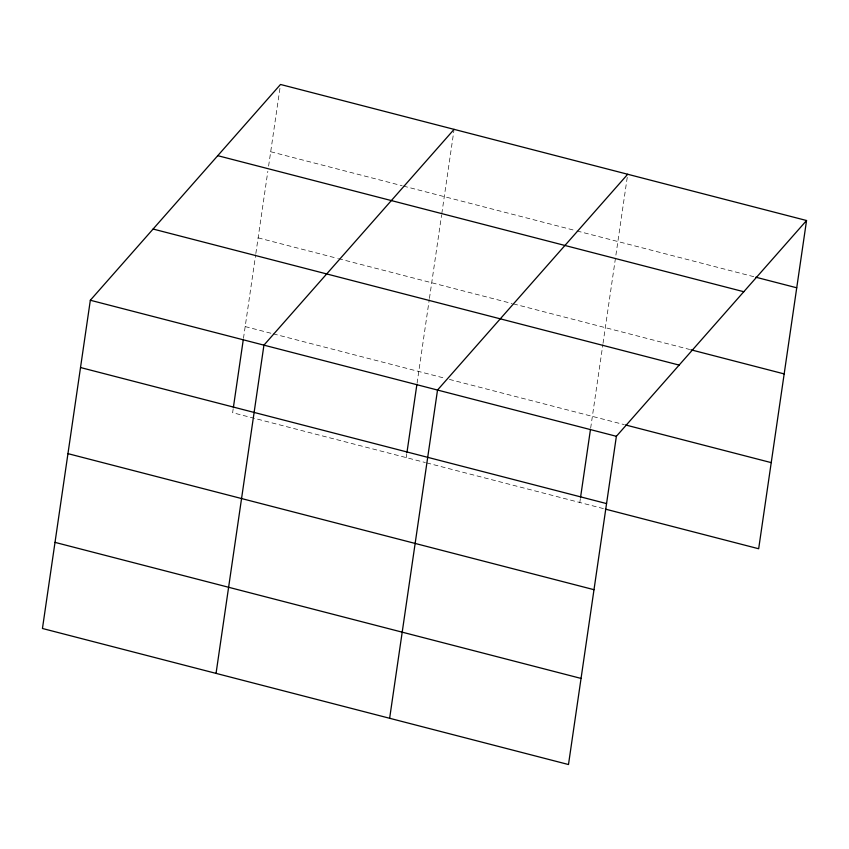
<?xml version="1.0" encoding="UTF-8"?>
<svg xmlns="http://www.w3.org/2000/svg" width="849" height="849" viewBox="0 0 849 849"><rect width="100%" height="100%" fill="white"/><g stroke="black" fill="none" stroke-linecap="round" stroke-linejoin="round"><path stroke-width="0.64" stroke-dasharray="4.25 3.18" d="M233.188 408.783L232.626 412.699L425.36 462.546M243.472 338.327L255.655 254.817M255.846 253.511L267.838 171.318M268.602 166.096L280.319 85.76M406.215 457.6L406.788 453.684M417.071 383.228L429.244 299.718M429.435 298.413L441.618 214.903M441.809 213.598L453.907 130.65M579.814 502.491L580.387 498.575M590.66 428.119L602.843 344.609M603.034 343.314L627.698 174.257M270.693 151.738L402.161 185.74M403.445 186.08L575.76 230.641M577.033 230.97L754.581 276.891M258.128 237.858L337.265 258.329M338.539 258.658L512.138 303.549M513.412 303.878L689.632 349.459M245.181 326.578L271.988 333.519M273.261 333.848L444.303 378.081M449.418 379.407L624.312 424.638M426.644 462.875L604.085 508.774"/><path stroke-width="1.27" d="M90.334 300.249L42.45 628.483L568.49 764.535L616.374 436.301L806.55 220.517L280.51 84.465L90.334 300.249L616.374 436.301M233.379 407.478L243.281 339.632M216.049 673.384L263.933 345.15L454.098 129.356M406.979 452.379L416.88 384.523M389.638 718.286L437.522 390.041L627.698 174.257M580.567 497.27L590.469 429.424M806.55 220.517L758.666 548.751L605.358 509.103M755.854 277.22L796.733 287.79M217.747 155.675L743.798 291.727M690.916 349.788L784.168 373.91M153.096 229.039L679.136 365.091M625.586 424.967L771.232 462.631M80.517 367.532L606.557 503.584M67.952 453.642L594.003 589.694M55.015 542.373L581.056 678.425"/></g></svg>
